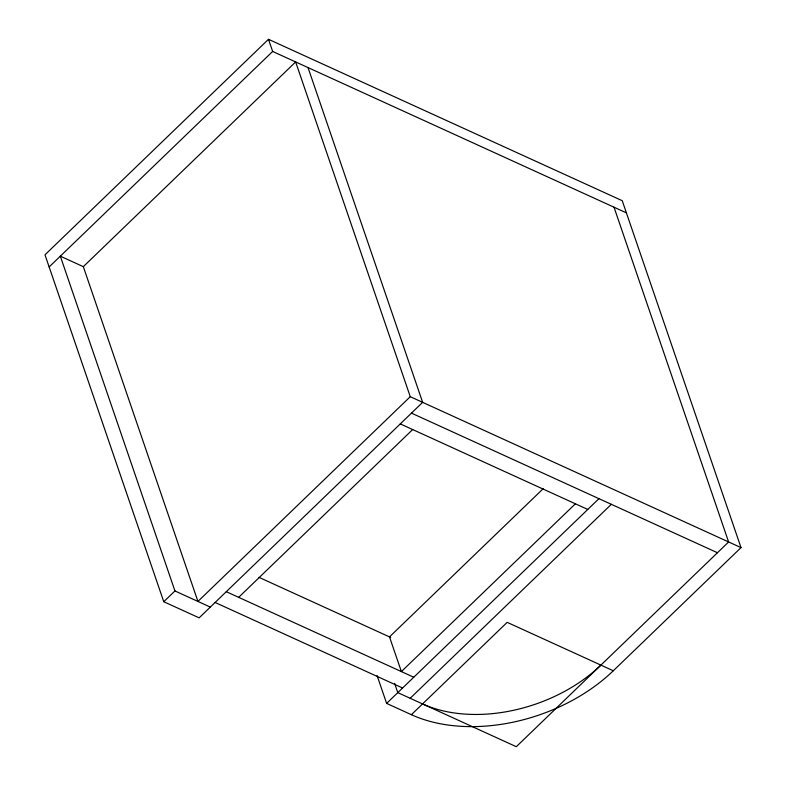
<?xml version="1.0" encoding="UTF-8"?>
<svg xmlns="http://www.w3.org/2000/svg" width="786" height="786" viewBox="0 0 786 786"><rect width="100%" height="100%" fill="white"/><g stroke="black" fill="none" stroke-linecap="round" stroke-linejoin="round"><path stroke-width="1.18" d="M377.103 675.606L386.624 703.401L411.383 714.7A147.336 98.004 -18.9 0 0 613.296 670.763L741.011 547.616L622.237 200.705L268.488 39.3L44.989 254.811L163.763 601.722L199.143 617.855L422.642 402.344L308.024 67.586M49.154 266.955L272.654 51.444L268.488 39.3M163.763 601.722L174.944 590.944L60.325 256.177L83.542 266.768M410.263 396.694L197.934 601.437L83.316 266.67L295.644 61.937L410.263 396.694L741.011 547.616M238.659 597.34L412.67 429.549M543.195 488.695L389.502 636.896L401.381 671.588L575.391 503.797M386.624 703.401L598.952 498.668M410.184 698.282L611.331 504.317M411.383 714.7L507.167 622.345L613.296 670.763M272.654 51.444L626.393 212.849M411.461 413.122L717.451 552.745M400.29 423.9L587.771 509.446M259.036 577.366L390.721 637.456M226.28 591.691L413.76 677.237M215.109 602.469L402.589 688.015M174.944 590.944L210.314 607.087M614.013 207.199L728.622 541.967L516.304 746.7L397.795 692.633L394.621 683.358M600.917 665.113A130.142 86.578 -18.9 0 1 422.563 703.932"/></g></svg>
